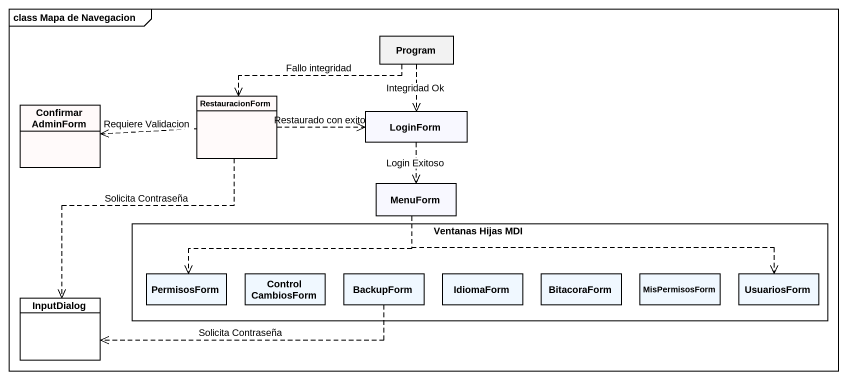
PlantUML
@startuml
mainframe class Mapa de Navegacion
hide circle
hide empty members
class Program
class ConfirmarAdminForm #FFFAFA
class RestauracionForm #FFFAFA
class LoginForm #F8F8FF
class MenuForm #F8F8FF
rectangle "Ventanas Hijas MDI" as Ventanas_Hijas_MDI {
  class PermisosForm #F0F8FF
  class ControlCambiosForm #F0F8FF
  class BackupForm #F0F8FF
  class IdiomaForm #F0F8FF
  class BitacoraForm #F0F8FF
  class MisPermisosForm #F0F8FF
  class UsuariosForm #F0F8FF
}
class InputDialog #FFFFFF
Program .left.> RestauracionForm : Fallo integridad
Program ..> LoginForm : Integridad Ok
RestauracionForm .left.> ConfirmarAdminForm : Requiere Validacion
RestauracionForm .right.> LoginForm : Restaurado con exito
RestauracionForm ..> InputDialog : Solicita Contraseña
LoginForm ..> MenuForm : Login Exitoso
MenuForm .left.> PermisosForm
MenuForm .right.> UsuariosForm
BackupForm .left.> InputDialog : Solicita Contraseña
@enduml
